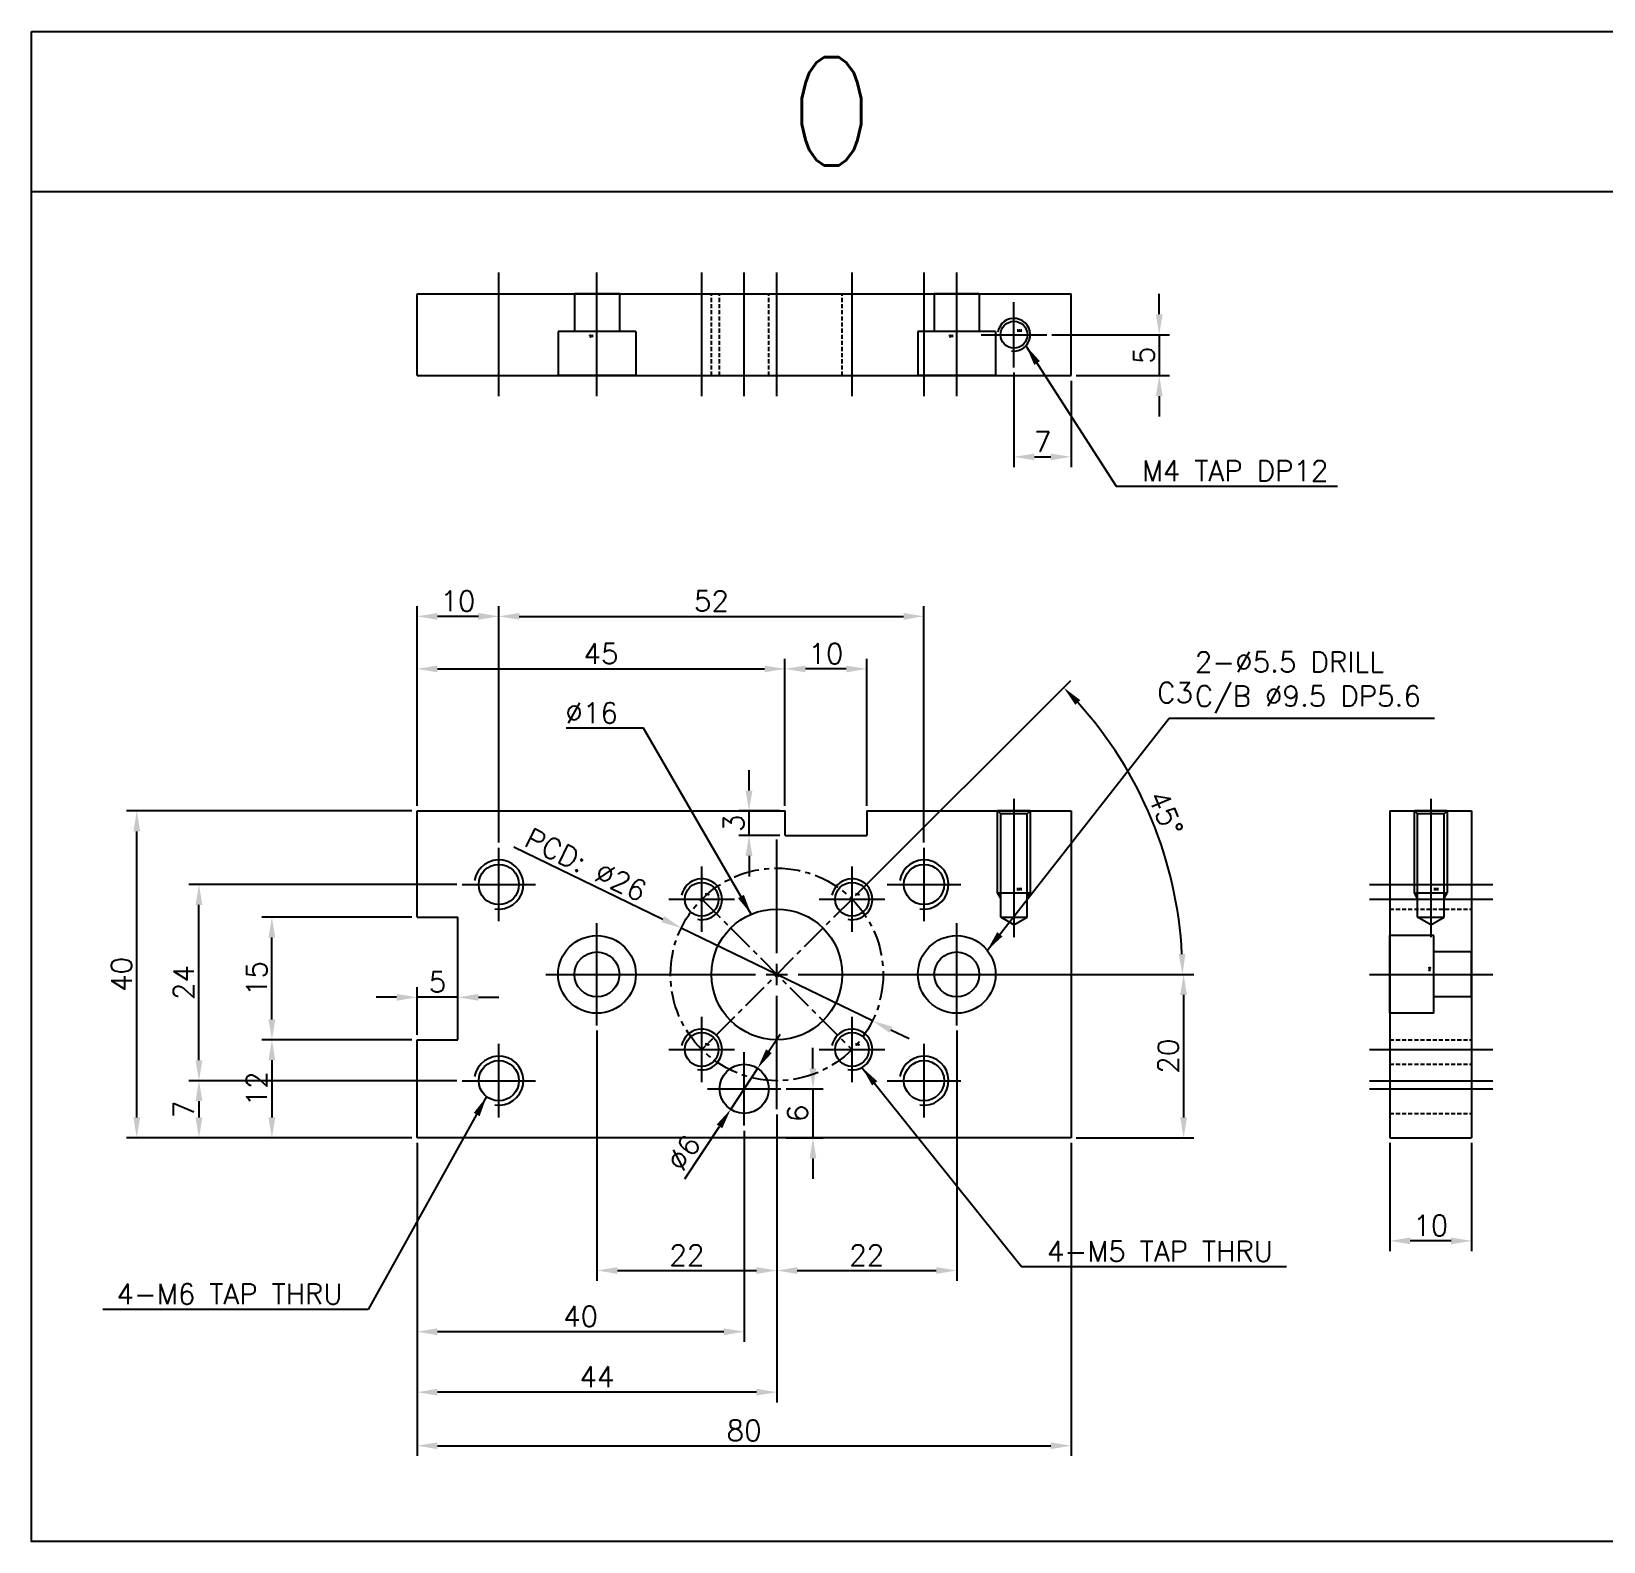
# Model space of a CAD drawing. Header units: millimetres. Extents: x 6260 to 8547, y 5314 to 5985.
# Drawn here: x 6260.4 to 6452.7, y 5799.8 to 5984.5 of the extents above; entities that cross this region are included whole.
import ezdxf

# ---------------------------------------------------------------- set-up
doc = ezdxf.new("R2010")
doc.units = ezdxf.units.MM
for name, pattern in [('CENTER', [50.8, 31.75, -6.35, 6.35, -6.35]), ('DASHED', [0.75, 0.5, -0.25]), ('HIDDEN', [9.525, 6.35, -3.175])]:
    doc.linetypes.add(name, pattern=pattern)
doc.layers.add('1', color=220, linetype='CENTER')
doc.layers.add('3', color=223, linetype='HIDDEN')
doc.styles.get("Standard").update_dxf_attribs({"font": 'romans.shx', "bigfont": 'whgtxt.shx'})
doc.dimstyles.new('ISO-25', dxfattribs={"dimtxt": 2.5, "dimasz": 2.5, "dimexe": 1.25, "dimexo": 0.625, "dimtad": 1, "dimtxsty": 'Standard', "dimcen": 2.5, "dimadec": 0, "dimazin": 0, "dimtfac": 1, "dimtmove": 0, "dimatfit": 3, "dimfxl": 1, "dimarcsym": 0})

# ---------------------------------------------------------------- blocks, each defined once
blk = doc.blocks.new('*D504')
at = {"color": 0, "lineweight": -2, "transparency": 16777216}
for p, q in [((6306.95, 5861.18), (6288.57, 5861.18)), ((6289.82, 5858.68), (6289.82, 5851.68)), ((6306.95, 5849.18), (6288.57, 5849.18))]:
    blk.add_line(p, q, dxfattribs=at)
at = {"color": 0, "transparency": 16777216}
for points in [[(6289.4, 5858.68), (6290.24, 5858.68), (6289.82, 5861.18)], [(6289.4, 5851.68), (6290.24, 5851.68), (6289.82, 5849.18)]]:
    blk.add_solid(points, dxfattribs=at)
at = {"layer": 'Defpoints', "color": 0, "transparency": 16777216}
for p in [(6307.57, 5861.18), (6289.82, 5849.18), (6307.57, 5849.18)]:
    blk.add_point(p, dxfattribs=at)
at = {"color": 0, "transparency": 16777216, "insert": (6287.95, 5855.18), "char_height": 2.5, "attachment_point": 5, "rotation": 90}
blk.add_mtext('12', dxfattribs=at)
blk = doc.blocks.new('*D505')
at = {"color": 0, "lineweight": -2, "transparency": 16777216}
for p, q in [((6306.95, 5876.18), (6288.57, 5876.18)), ((6289.82, 5863.68), (6289.82, 5873.68)), ((6306.95, 5861.18), (6288.57, 5861.18))]:
    blk.add_line(p, q, dxfattribs=at)
at = {"color": 0, "transparency": 16777216}
for points in [[(6289.4, 5873.68), (6290.24, 5873.68), (6289.82, 5876.18)], [(6289.4, 5863.68), (6290.24, 5863.68), (6289.82, 5861.18)]]:
    blk.add_solid(points, dxfattribs=at)
at = {"layer": 'Defpoints', "color": 0, "transparency": 16777216}
for p in [(6289.82, 5876.18), (6307.57, 5876.18), (6307.57, 5861.18)]:
    blk.add_point(p, dxfattribs=at)
at = {"color": 0, "transparency": 16777216, "insert": (6287.95, 5868.68), "char_height": 2.5, "attachment_point": 5, "rotation": 90}
blk.add_mtext('15', dxfattribs=at)
blk = doc.blocks.new('*D506')
at = {"color": 0, "lineweight": -2, "transparency": 16777216}
for p, q in [((6305.07, 5866.38), (6302.57, 5866.38)), ((6307.57, 5861.81), (6307.57, 5867.63)), ((6312.57, 5866.38), (6307.57, 5866.38)), ((6312.57, 5861.81), (6312.57, 5867.63)), ((6315.07, 5866.38), (6317.57, 5866.38))]:
    blk.add_line(p, q, dxfattribs=at)
at = {"color": 0, "transparency": 16777216}
for points in [[(6305.07, 5866.79), (6305.07, 5865.96), (6307.57, 5866.38)], [(6315.07, 5866.79), (6315.07, 5865.96), (6312.57, 5866.38)]]:
    blk.add_solid(points, dxfattribs=at)
at = {"layer": 'Defpoints', "color": 0, "transparency": 16777216}
for p in [(6307.57, 5866.38), (6307.57, 5861.18), (6312.57, 5861.18)]:
    blk.add_point(p, dxfattribs=at)
at = {"color": 0, "transparency": 16777216, "insert": (6310.07, 5868.25), "char_height": 2.5, "attachment_point": 5}
blk.add_mtext('5', dxfattribs=at)
blk = doc.blocks.new('*D507')
at = {"color": 0, "lineweight": -2, "transparency": 16777216}
for p, q in [((6307.57, 5889.81), (6307.57, 5907.81)), ((6310.07, 5906.56), (6350.07, 5906.56)), ((6352.57, 5889.81), (6352.57, 5907.81))]:
    blk.add_line(p, q, dxfattribs=at)
at = {"color": 0, "transparency": 16777216}
for points in [[(6310.07, 5906.97), (6310.07, 5906.14), (6307.57, 5906.56)], [(6350.07, 5906.97), (6350.07, 5906.14), (6352.57, 5906.56)]]:
    blk.add_solid(points, dxfattribs=at)
at = {"layer": 'Defpoints', "color": 0, "transparency": 16777216}
for p in [(6352.57, 5906.56), (6307.57, 5889.18), (6352.57, 5889.18)]:
    blk.add_point(p, dxfattribs=at)
at = {"color": 0, "transparency": 16777216, "insert": (6330.07, 5908.43), "char_height": 2.5, "attachment_point": 5}
blk.add_mtext('45', dxfattribs=at)
blk = doc.blocks.new('*D508')
at = {"color": 0, "lineweight": -2, "transparency": 16777216}
for p, q in [((6352.57, 5889.81), (6352.57, 5907.81)), ((6360.07, 5906.56), (6355.07, 5906.56)), ((6362.57, 5889.81), (6362.57, 5907.81))]:
    blk.add_line(p, q, dxfattribs=at)
at = {"color": 0, "transparency": 16777216}
for points in [[(6355.07, 5906.97), (6355.07, 5906.14), (6352.57, 5906.56)], [(6360.07, 5906.97), (6360.07, 5906.14), (6362.57, 5906.56)]]:
    blk.add_solid(points, dxfattribs=at)
at = {"layer": 'Defpoints', "color": 0, "transparency": 16777216}
for p in [(6352.57, 5906.56), (6352.57, 5889.18), (6362.57, 5889.18)]:
    blk.add_point(p, dxfattribs=at)
at = {"color": 0, "transparency": 16777216, "insert": (6357.57, 5908.43), "char_height": 2.5, "attachment_point": 5}
blk.add_mtext('10', dxfattribs=at)
blk = doc.blocks.new('*D509')
at = {"color": 0, "lineweight": -2, "transparency": 16777216}
for p, q in [((6307.57, 5848.56), (6307.57, 5810.27)), ((6387.57, 5848.56), (6387.57, 5810.27)), ((6310.07, 5811.52), (6385.07, 5811.52))]:
    blk.add_line(p, q, dxfattribs=at)
at = {"color": 0, "transparency": 16777216}
for points in [[(6310.07, 5811.93), (6310.07, 5811.1), (6307.57, 5811.52)], [(6385.07, 5811.93), (6385.07, 5811.1), (6387.57, 5811.52)]]:
    blk.add_solid(points, dxfattribs=at)
at = {"layer": 'Defpoints', "color": 0, "transparency": 16777216}
for p in [(6307.57, 5849.18), (6387.57, 5849.18), (6387.57, 5811.52)]:
    blk.add_point(p, dxfattribs=at)
at = {"color": 0, "transparency": 16777216, "insert": (6347.57, 5813.39), "char_height": 2.5, "attachment_point": 5}
blk.add_mtext('80', dxfattribs=at)
blk = doc.blocks.new('*D510')
at = {"color": 0, "lineweight": -2, "transparency": 16777216}
for p, q in [((6306.95, 5889.18), (6272.04, 5889.18)), ((6273.29, 5851.68), (6273.29, 5886.68)), ((6306.95, 5849.18), (6272.04, 5849.18))]:
    blk.add_line(p, q, dxfattribs=at)
at = {"color": 0, "transparency": 16777216}
for points in [[(6272.88, 5886.68), (6273.71, 5886.68), (6273.29, 5889.18)], [(6272.88, 5851.68), (6273.71, 5851.68), (6273.29, 5849.18)]]:
    blk.add_solid(points, dxfattribs=at)
at = {"layer": 'Defpoints', "color": 0, "transparency": 16777216}
for p in [(6273.29, 5889.18), (6307.57, 5889.18), (6307.57, 5849.18)]:
    blk.add_point(p, dxfattribs=at)
at = {"color": 0, "transparency": 16777216, "insert": (6271.42, 5869.18), "char_height": 2.5, "attachment_point": 5, "rotation": 90}
blk.add_mtext('40', dxfattribs=at)
blk = doc.blocks.new('*D511')
at = {"color": 0, "lineweight": -2, "transparency": 16777216}
for p, q in [((6312.45, 5856.18), (6279.65, 5856.18)), ((6280.9, 5853.68), (6280.9, 5851.68)), ((6306.95, 5849.18), (6279.65, 5849.18))]:
    blk.add_line(p, q, dxfattribs=at)
at = {"color": 0, "transparency": 16777216}
for points in [[(6280.48, 5853.68), (6281.32, 5853.68), (6280.9, 5856.18)], [(6280.48, 5851.68), (6281.32, 5851.68), (6280.9, 5849.18)]]:
    blk.add_solid(points, dxfattribs=at)
at = {"layer": 'Defpoints', "color": 0, "transparency": 16777216}
for p in [(6313.07, 5856.18), (6280.9, 5849.18), (6307.57, 5849.18)]:
    blk.add_point(p, dxfattribs=at)
at = {"color": 0, "transparency": 16777216, "insert": (6279.03, 5852.68), "char_height": 2.5, "attachment_point": 5, "rotation": 90}
blk.add_mtext('7', dxfattribs=at)
blk = doc.blocks.new('*D512')
at = {"color": 0, "lineweight": -2, "transparency": 16777216}
for p, q in [((6312.45, 5880.18), (6279.65, 5880.18)), ((6280.9, 5858.68), (6280.9, 5877.68)), ((6312.45, 5856.18), (6279.65, 5856.18))]:
    blk.add_line(p, q, dxfattribs=at)
at = {"color": 0, "transparency": 16777216}
for points in [[(6280.48, 5877.68), (6281.32, 5877.68), (6280.9, 5880.18)], [(6280.48, 5858.68), (6281.32, 5858.68), (6280.9, 5856.18)]]:
    blk.add_solid(points, dxfattribs=at)
at = {"layer": 'Defpoints', "color": 0, "transparency": 16777216}
for p in [(6280.9, 5880.18), (6313.07, 5880.18), (6313.07, 5856.18)]:
    blk.add_point(p, dxfattribs=at)
at = {"color": 0, "transparency": 16777216, "insert": (6279.03, 5868.18), "char_height": 2.5, "attachment_point": 5, "rotation": 90}
blk.add_mtext('24', dxfattribs=at)
blk = doc.blocks.new('*D513')
at = {"color": 0, "lineweight": -2, "transparency": 16777216}
for p, q in [((6426.54, 5848.56), (6426.54, 5835.33)), ((6436.54, 5848.56), (6436.54, 5835.33)), ((6434.04, 5836.58), (6429.04, 5836.58))]:
    blk.add_line(p, q, dxfattribs=at)
at = {"color": 0, "transparency": 16777216}
for points in [[(6429.04, 5837), (6429.04, 5836.17), (6426.54, 5836.58)], [(6434.04, 5837), (6434.04, 5836.17), (6436.54, 5836.58)]]:
    blk.add_solid(points, dxfattribs=at)
at = {"layer": 'Defpoints', "color": 0, "transparency": 16777216}
for p in [(6426.54, 5849.18), (6436.54, 5849.18), (6426.54, 5836.58)]:
    blk.add_point(p, dxfattribs=at)
at = {"color": 0, "transparency": 16777216, "insert": (6431.54, 5838.46), "char_height": 2.5, "attachment_point": 5}
blk.add_mtext('10', dxfattribs=at)
blk = doc.blocks.new('*D514')
at = {"color": 0, "lineweight": -2, "transparency": 16777216}
for p, q in [((6380.45, 5869.18), (6402.57, 5869.18)), ((6401.32, 5866.68), (6401.32, 5851.68)), ((6388.2, 5849.18), (6402.57, 5849.18))]:
    blk.add_line(p, q, dxfattribs=at)
at = {"color": 0, "transparency": 16777216}
for points in [[(6400.9, 5866.68), (6401.73, 5866.68), (6401.32, 5869.18)], [(6400.9, 5851.68), (6401.73, 5851.68), (6401.32, 5849.18)]]:
    blk.add_solid(points, dxfattribs=at)
at = {"layer": 'Defpoints', "color": 0, "transparency": 16777216}
for p in [(6379.82, 5869.18), (6387.57, 5849.18), (6401.32, 5849.18)]:
    blk.add_point(p, dxfattribs=at)
at = {"color": 0, "transparency": 16777216, "insert": (6399.44, 5859.18), "char_height": 2.5, "attachment_point": 5, "rotation": 90}
blk.add_mtext('20', dxfattribs=at)
blk = doc.blocks.new('*D543')
at = {"color": 0, "lineweight": -2, "transparency": 16777216}
for p, q in [((6347.57, 5850.06), (6347.57, 5824.22)), ((6307.57, 5848.56), (6307.57, 5824.22)), ((6345.07, 5825.47), (6310.07, 5825.47))]:
    blk.add_line(p, q, dxfattribs=at)
at = {"color": 0, "transparency": 16777216}
for points in [[(6310.07, 5825.89), (6310.07, 5825.05), (6307.57, 5825.47)], [(6345.07, 5825.89), (6345.07, 5825.05), (6347.57, 5825.47)]]:
    blk.add_solid(points, dxfattribs=at)
at = {"layer": 'Defpoints', "color": 0, "transparency": 16777216}
for p in [(6347.57, 5850.68), (6307.57, 5849.18), (6307.57, 5825.47)]:
    blk.add_point(p, dxfattribs=at)
at = {"color": 0, "transparency": 16777216, "insert": (6327.57, 5827.35), "char_height": 2.5, "attachment_point": 5}
blk.add_mtext('40', dxfattribs=at)
blk = doc.blocks.new('*D544')
at = {"color": 0, "lineweight": -2, "transparency": 16777216}
for p, q in [((6355.99, 5857.68), (6355.99, 5860.18)), ((6352.7, 5855.18), (6357.24, 5855.18)), ((6355.99, 5855.18), (6355.99, 5849.18)), ((6352.7, 5849.18), (6357.24, 5849.18)), ((6355.99, 5846.68), (6355.99, 5844.18))]:
    blk.add_line(p, q, dxfattribs=at)
at = {"color": 0, "transparency": 16777216}
for points in [[(6355.57, 5857.68), (6356.4, 5857.68), (6355.99, 5855.18)], [(6355.57, 5846.68), (6356.4, 5846.68), (6355.99, 5849.18)]]:
    blk.add_solid(points, dxfattribs=at)
at = {"layer": 'Defpoints', "color": 0, "transparency": 16777216}
for p in [(6352.07, 5855.18), (6352.07, 5849.18), (6355.99, 5849.18)]:
    blk.add_point(p, dxfattribs=at)
at = {"color": 0, "transparency": 16777216, "insert": (6354.11, 5852.18), "char_height": 2.5, "attachment_point": 5, "rotation": 90}
blk.add_mtext('6', dxfattribs=at)
blk = doc.blocks.new('*D545')
at = {"color": 0, "lineweight": -2, "transparency": 16777216}
for p, q in [((6350.59, 5859.78), (6351.97, 5861.87)), ((6349.22, 5857.69), (6345.93, 5852.68)), ((6340.34, 5844.17), (6344.55, 5850.59))]:
    blk.add_line(p, q, dxfattribs=at)
at = {"color": 0, "transparency": 16777216}
for points in [[(6350.25, 5860.01), (6350.94, 5859.55), (6349.22, 5857.69)], [(6344.21, 5850.81), (6344.9, 5850.36), (6345.93, 5852.68)]]:
    blk.add_solid(points, dxfattribs=at)
at = {"layer": 'Defpoints', "color": 0, "transparency": 16777216}
for p in [(6349.22, 5857.69), (6345.93, 5852.68)]:
    blk.add_point(p, dxfattribs=at)
at = {"color": 0, "transparency": 16777216, "insert": (6340.19, 5847.36), "char_height": 2.5, "attachment_point": 5, "rotation": 56.6984}
blk.add_mtext('∅6', dxfattribs=at)
blk = doc.blocks.new('*U492')
at = {"layer": '1', "color": 0, "ltscale": 4, "transparency": 16777216}
for p, q in [((0, 2.6), (0, 16.5)), ((-16.5, 0), (-2.6, 0)), ((2.6, 0), (16.5, 0)), ((0, -16.5), (0, -2.6))]:
    blk.add_line(p, q, dxfattribs=at)
at = {"layer": '1', "color": 0, "linetype": 'Continuous', "ltscale": 4, "transparency": 16777216}
for p, q in [((-1.3, 0), (1.3, 0)), ((0, -1.3), (0, 1.3))]:
    blk.add_line(p, q, dxfattribs=at)
blk = doc.blocks.new('*D519')
at = {"color": 0, "lineweight": -2, "transparency": 16777216}
for p, q in [((6351.57, 5852.06), (6351.57, 5816.82)), ((6307.57, 5848.56), (6307.57, 5816.82)), ((6349.07, 5818.07), (6310.07, 5818.07))]:
    blk.add_line(p, q, dxfattribs=at)
at = {"color": 0, "transparency": 16777216}
for points in [[(6310.07, 5818.49), (6310.07, 5817.66), (6307.57, 5818.07)], [(6349.07, 5818.49), (6349.07, 5817.66), (6351.57, 5818.07)]]:
    blk.add_solid(points, dxfattribs=at)
at = {"layer": 'Defpoints', "color": 0, "transparency": 16777216}
for p in [(6351.57, 5852.68), (6307.57, 5849.18), (6307.57, 5818.07)]:
    blk.add_point(p, dxfattribs=at)
at = {"color": 0, "transparency": 16777216, "insert": (6329.57, 5819.95), "char_height": 2.5, "attachment_point": 5}
blk.add_mtext('44', dxfattribs=at)
blk = doc.blocks.new('*D520')
at = {"color": 0, "lineweight": -2, "transparency": 16777216}
for p, q in [((6319.41, 5884.78), (6337.63, 5875.95)), ((6363.27, 5863.51), (6339.88, 5874.86)), ((6365.52, 5862.42), (6367.77, 5861.33))]:
    blk.add_line(p, q, dxfattribs=at)
at = {"color": 0, "transparency": 16777216}
for points in [[(6337.81, 5876.32), (6337.45, 5875.57), (6339.88, 5874.86)], [(6365.7, 5862.79), (6365.34, 5862.04), (6363.27, 5863.51)]]:
    blk.add_solid(points, dxfattribs=at)
at = {"layer": 'Defpoints', "color": 0, "transparency": 16777216}
for p in [(6339.88, 5874.86), (6363.27, 5863.51)]:
    blk.add_point(p, dxfattribs=at)
at = {"color": 0, "transparency": 16777216, "insert": (6328.21, 5882.6), "char_height": 2.5, "attachment_point": 5, "rotation": 334.1267}
blk.add_mtext('PCD: ∅26', dxfattribs=at)
blk = doc.blocks.new('*D521')
at = {"color": 0, "lineweight": -2, "transparency": 16777216}
for p, q in [((6361.21, 5878.82), (6387.54, 5905.15)), ((6368.7, 5869.18), (6402.44, 5869.18))]:
    blk.add_line(p, q, dxfattribs=at)
blk.add_arc((6351.57, 5869.18), 49.61, 2.8874, 42.1126, dxfattribs=at)
at = {"color": 0, "transparency": 16777216}
for points in [[(6388.08, 5902.17), (6388.68, 5902.74), (6386.66, 5904.27)], [(6401.54, 5871.69), (6400.71, 5871.67), (6401.19, 5869.18)]]:
    blk.add_solid(points, dxfattribs=at)
at = {"layer": 'Defpoints', "color": 0, "transparency": 16777216}
for p in [(6399.5, 5882.02), (6360.77, 5878.37), (6354.17, 5869.18), (6368.07, 5869.18), (6342.38, 5859.99)]:
    blk.add_point(p, dxfattribs=at)
at = {"color": 0, "transparency": 16777216, "insert": (6399.14, 5888.89), "char_height": 2.5, "attachment_point": 5, "rotation": 292.5}
blk.add_mtext('45°', dxfattribs=at)
blk = doc.blocks.new('*D522')
at = {"color": 0, "lineweight": -2, "transparency": 16777216}
for p, q in [((6348.17, 5891.68), (6348.17, 5894.18)), ((6351.95, 5889.18), (6346.92, 5889.18)), ((6348.17, 5886.18), (6348.17, 5889.18)), ((6351.95, 5886.18), (6346.92, 5886.18)), ((6348.17, 5883.68), (6348.17, 5881.18))]:
    blk.add_line(p, q, dxfattribs=at)
at = {"color": 0, "transparency": 16777216}
for points in [[(6347.75, 5891.68), (6348.59, 5891.68), (6348.17, 5889.18)], [(6347.75, 5883.68), (6348.59, 5883.68), (6348.17, 5886.18)]]:
    blk.add_solid(points, dxfattribs=at)
at = {"layer": 'Defpoints', "color": 0, "transparency": 16777216}
for p in [(6348.17, 5889.18), (6352.57, 5889.18), (6352.57, 5886.18)]:
    blk.add_point(p, dxfattribs=at)
at = {"color": 0, "transparency": 16777216, "insert": (6346.3, 5887.68), "char_height": 2.5, "attachment_point": 5, "rotation": 90}
blk.add_mtext('3', dxfattribs=at)
blk = doc.blocks.new('*D523')
at = {"color": 0, "lineweight": -2, "transparency": 16777216}
for p, q in [((6329.57, 5862.31), (6329.57, 5831.71)), ((6351.57, 5852.06), (6351.57, 5831.71)), ((6332.07, 5832.96), (6349.07, 5832.96))]:
    blk.add_line(p, q, dxfattribs=at)
at = {"color": 0, "transparency": 16777216}
for points in [[(6332.07, 5833.37), (6332.07, 5832.54), (6329.57, 5832.96)], [(6349.07, 5833.37), (6349.07, 5832.54), (6351.57, 5832.96)]]:
    blk.add_solid(points, dxfattribs=at)
at = {"layer": 'Defpoints', "color": 0, "transparency": 16777216}
for p in [(6329.57, 5862.93), (6351.57, 5852.68), (6351.57, 5832.96)]:
    blk.add_point(p, dxfattribs=at)
at = {"color": 0, "transparency": 16777216, "insert": (6340.57, 5834.83), "char_height": 2.5, "attachment_point": 5}
blk.add_mtext('22', dxfattribs=at)
blk = doc.blocks.new('*D524')
at = {"color": 0, "lineweight": -2, "transparency": 16777216}
for p, q in [((6373.57, 5862.31), (6373.57, 5831.71)), ((6351.57, 5852.06), (6351.57, 5831.71)), ((6354.07, 5832.96), (6371.07, 5832.96))]:
    blk.add_line(p, q, dxfattribs=at)
at = {"color": 0, "transparency": 16777216}
for points in [[(6354.07, 5833.37), (6354.07, 5832.54), (6351.57, 5832.96)], [(6371.07, 5833.37), (6371.07, 5832.54), (6373.57, 5832.96)]]:
    blk.add_solid(points, dxfattribs=at)
at = {"layer": 'Defpoints', "color": 0, "transparency": 16777216}
for p in [(6373.57, 5862.93), (6351.57, 5852.68), (6373.57, 5832.96)]:
    blk.add_point(p, dxfattribs=at)
at = {"color": 0, "transparency": 16777216, "insert": (6362.57, 5834.83), "char_height": 2.5, "attachment_point": 5}
blk.add_mtext('22', dxfattribs=at)
blk = doc.blocks.new('*D525')
at = {"color": 0, "lineweight": -2, "transparency": 16777216}
for p, q in [((6307.57, 5889.81), (6307.57, 5914.24)), ((6317.57, 5885.31), (6317.57, 5914.24)), ((6315.07, 5912.99), (6310.07, 5912.99))]:
    blk.add_line(p, q, dxfattribs=at)
at = {"color": 0, "transparency": 16777216}
for points in [[(6310.07, 5913.4), (6310.07, 5912.57), (6307.57, 5912.99)], [(6315.07, 5913.4), (6315.07, 5912.57), (6317.57, 5912.99)]]:
    blk.add_solid(points, dxfattribs=at)
at = {"layer": 'Defpoints', "color": 0, "transparency": 16777216}
for p in [(6307.57, 5912.99), (6307.57, 5889.18), (6317.57, 5884.68)]:
    blk.add_point(p, dxfattribs=at)
at = {"color": 0, "transparency": 16777216, "insert": (6312.57, 5914.86), "char_height": 2.5, "attachment_point": 5}
blk.add_mtext('10', dxfattribs=at)
blk = doc.blocks.new('*D526')
at = {"color": 0, "lineweight": -2, "transparency": 16777216}
for p, q in [((6317.57, 5885.31), (6317.57, 5914.24)), ((6369.57, 5885.31), (6369.57, 5914.24)), ((6320.07, 5912.99), (6367.07, 5912.99))]:
    blk.add_line(p, q, dxfattribs=at)
at = {"color": 0, "transparency": 16777216}
for points in [[(6320.07, 5913.4), (6320.07, 5912.57), (6317.57, 5912.99)], [(6367.07, 5913.4), (6367.07, 5912.57), (6369.57, 5912.99)]]:
    blk.add_solid(points, dxfattribs=at)
at = {"layer": 'Defpoints', "color": 0, "transparency": 16777216}
for p in [(6369.57, 5912.99), (6317.57, 5884.68), (6369.57, 5884.68)]:
    blk.add_point(p, dxfattribs=at)
at = {"color": 0, "transparency": 16777216, "insert": (6343.57, 5914.86), "char_height": 2.5, "attachment_point": 5}
blk.add_mtext('52', dxfattribs=at)
blk = doc.blocks.new('*D515')
at = {"color": 0, "lineweight": -2, "transparency": 16777216}
for p, q in [((6380.57, 5942.82), (6380.57, 5931.25)), ((6387.57, 5941.82), (6387.57, 5931.25)), ((6383.07, 5932.5), (6385.07, 5932.5))]:
    blk.add_line(p, q, dxfattribs=at)
at = {"color": 0, "transparency": 16777216}
for points in [[(6383.07, 5932.91), (6383.07, 5932.08), (6380.57, 5932.5)], [(6385.07, 5932.91), (6385.07, 5932.08), (6387.57, 5932.5)]]:
    blk.add_solid(points, dxfattribs=at)
at = {"layer": 'Defpoints', "color": 0, "transparency": 16777216}
for p in [(6380.57, 5943.44), (6387.57, 5942.44), (6387.57, 5932.5)]:
    blk.add_point(p, dxfattribs=at)
at = {"color": 0, "transparency": 16777216, "insert": (6384.07, 5934.37), "char_height": 2.5, "attachment_point": 5}
blk.add_mtext('7', dxfattribs=at)
blk = doc.blocks.new('*D516')
at = {"color": 0, "lineweight": -2, "transparency": 16777216}
for p, q in [((6398.34, 5949.94), (6398.34, 5952.44)), ((6385.2, 5947.44), (6399.59, 5947.44)), ((6398.34, 5947.44), (6398.34, 5942.44)), ((6388.2, 5942.44), (6399.59, 5942.44)), ((6398.34, 5939.94), (6398.34, 5937.44))]:
    blk.add_line(p, q, dxfattribs=at)
at = {"color": 0, "transparency": 16777216}
for points in [[(6397.92, 5949.94), (6398.76, 5949.94), (6398.34, 5947.44)], [(6397.92, 5939.94), (6398.76, 5939.94), (6398.34, 5942.44)]]:
    blk.add_solid(points, dxfattribs=at)
at = {"layer": 'Defpoints', "color": 0, "transparency": 16777216}
for p in [(6384.57, 5947.44), (6387.57, 5942.44), (6398.34, 5942.44)]:
    blk.add_point(p, dxfattribs=at)
at = {"color": 0, "transparency": 16777216, "insert": (6396.46, 5944.94), "char_height": 2.5, "attachment_point": 5, "rotation": 90}
blk.add_mtext('5', dxfattribs=at)

msp = doc.modelspace()

# ---------------------------------------------------------------- linework, layer by layer
for p, q in [((6260.412, 5964.969), (6649.851, 5964.969)), ((6326.824, 5952.442), (6326.824, 5947.842)), ((6332.324, 5952.442), (6326.824, 5952.442)), ((6332.324, 5952.442), (6332.324, 5947.842)), ((6370.824, 5952.442), (6370.824, 5947.842)), ((6376.324, 5952.442), (6370.824, 5952.442)), ((6376.324, 5952.442), (6376.324, 5947.842)), ((6324.824, 5947.842), (6324.824, 5942.442)), ((6334.324, 5947.842), (6324.824, 5947.842)), ((6334.324, 5947.842), (6334.324, 5942.442)), ((6368.824, 5947.842), (6368.824, 5942.442)), ((6378.324, 5947.842), (6368.824, 5947.842)), ((6378.324, 5947.842), (6378.324, 5942.442)), ((6334.324, 5942.442), (6324.824, 5942.442)), ((6378.324, 5942.442), (6368.824, 5942.442)), ((6378.949, 5888.822), (6378.574, 5889.182)), ((6382.574, 5889.182), (6378.574, 5889.182)), ((6378.574, 5889.182), (6382.574, 5889.182)), ((6382.574, 5889.182), (6382.199, 5888.822)), ((6429.916, 5888.822), (6429.541, 5889.182)), ((6433.541, 5889.182), (6429.541, 5889.182)), ((6429.541, 5889.182), (6433.541, 5889.182)), ((6433.541, 5889.182), (6433.166, 5888.822)), ((6382.199, 5888.822), (6378.949, 5888.822)), ((6378.949, 5876.182), (6378.949, 5888.822)), ((6382.199, 5876.182), (6382.199, 5888.822)), ((6433.166, 5888.822), (6429.916, 5888.822)), ((6429.916, 5876.182), (6429.916, 5888.822)), ((6433.166, 5876.182), (6433.166, 5888.822)), ((6378.574, 5879.182), (6382.574, 5879.182)), ((6429.541, 5879.182), (6433.541, 5879.182)), ((6380.574, 5875.249), (6378.949, 5876.182)), ((6378.949, 5876.182), (6382.199, 5876.182)), ((6380.574, 5875.249), (6382.199, 5876.182)), ((6431.541, 5875.249), (6429.916, 5876.182)), ((6429.916, 5876.182), (6433.166, 5876.182)), ((6431.541, 5875.249), (6433.166, 5876.182)), ((6431.941, 5873.932), (6426.541, 5873.932)), ((6426.541, 5864.432), (6426.541, 5873.932)), ((6431.941, 5864.432), (6431.941, 5873.932)), ((6436.541, 5871.932), (6431.941, 5871.932)), ((6436.541, 5866.432), (6436.541, 5871.932)), ((6436.541, 5866.432), (6431.941, 5866.432)), ((6431.941, 5864.432), (6426.541, 5864.432))]:
    msp.add_line(p, q)
at = {"color": 3}
for p, q in [((6307.574, 5942.442), (6307.574, 5952.442)), ((6307.574, 5952.442), (6387.574, 5952.442)), ((6387.574, 5942.442), (6387.574, 5952.442)), ((6307.574, 5942.442), (6387.574, 5942.442)), ((6307.574, 5889.182), (6352.574, 5889.182)), ((6307.574, 5876.182), (6307.574, 5889.182)), ((6352.574, 5886.182), (6352.574, 5889.182)), ((6362.574, 5889.182), (6387.574, 5889.182)), ((6362.574, 5889.182), (6362.574, 5886.182)), ((6387.574, 5889.182), (6387.574, 5849.182)), ((6426.541, 5889.182), (6436.541, 5889.182)), ((6426.541, 5889.182), (6426.541, 5849.182)), ((6436.541, 5889.182), (6436.541, 5849.182)), ((6352.574, 5886.182), (6362.574, 5886.182)), ((6307.574, 5876.182), (6312.574, 5876.182)), ((6312.574, 5861.182), (6312.574, 5876.182)), ((6307.574, 5849.182), (6307.574, 5861.182)), ((6307.574, 5861.182), (6312.574, 5861.182)), ((6387.574, 5849.182), (6307.574, 5849.182)), ((6426.541, 5849.182), (6436.541, 5849.182))]:
    msp.add_line(p, q, dxfattribs=at)
at = {"color": 4, "linetype": 'DASHED'}
for p, q in [((6343.574, 5942.442), (6343.574, 5952.442)), ((6344.574, 5942.442), (6344.574, 5952.442)), ((6350.574, 5942.442), (6350.574, 5952.442)), ((6359.574, 5942.442), (6359.574, 5952.442)), ((6426.541, 5877.182), (6436.541, 5877.182)), ((6426.541, 5861.182), (6436.541, 5861.182)), ((6426.541, 5858.182), (6436.541, 5858.182)), ((6426.541, 5852.182), (6436.541, 5852.182))]:
    msp.add_line(p, q, dxfattribs=at)
msp.add_lwpolyline([(6260.412, 5984.548), (6649.851, 5984.548), (6649.851, 5799.796), (6260.412, 5799.796)], close=True)
for centre, radius in [((6380.574, 5947.442), 1.639), ((6317.574, 5880.182), 2.459), ((6369.574, 5880.182), 2.459), ((6342.382, 5878.375), 2.067), ((6360.767, 5878.375), 2.067), ((6351.574, 5869.182), 8), ((6329.574, 5869.182), 4.75), ((6373.574, 5869.182), 4.75), ((6329.574, 5869.182), 2.75), ((6373.574, 5869.182), 2.75), ((6342.382, 5859.99), 2.067), ((6360.767, 5859.99), 2.067), ((6317.574, 5856.182), 2.459), ((6369.574, 5856.182), 2.459), ((6347.574, 5855.182), 3)]:
    msp.add_circle(centre, radius)
at = {"layer": '1', "ltscale": 5}
for p, q in [((6317.574, 5939.942), (6317.574, 5955.042)), ((6329.574, 5939.942), (6329.574, 5955.042)), ((6342.382, 5939.942), (6342.382, 5955.042)), ((6347.574, 5939.942), (6347.574, 5955.042)), ((6351.574, 5939.942), (6351.574, 5955.042)), ((6360.767, 5939.942), (6360.767, 5955.042)), ((6369.574, 5939.942), (6369.574, 5955.042)), ((6373.574, 5939.942), (6373.574, 5955.042)), ((6424.041, 5880.182), (6439.141, 5880.182)), ((6424.041, 5878.375), (6439.141, 5878.375)), ((6329.574, 5862.932), (6329.574, 5875.432)), ((6373.574, 5862.932), (6373.574, 5875.432)), ((6323.324, 5869.182), (6335.824, 5869.182)), ((6367.324, 5869.182), (6379.824, 5869.182)), ((6424.041, 5869.182), (6439.141, 5869.182)), ((6424.041, 5859.99), (6439.141, 5859.99)), ((6424.041, 5856.182), (6439.141, 5856.182)), ((6424.041, 5855.182), (6439.141, 5855.182))]:
    msp.add_line(p, q, dxfattribs=at)
at = {"layer": '1', "ltscale": 3}
for p, q in [((6380.574, 5943.442), (6380.574, 5951.442)), ((6376.574, 5947.442), (6384.574, 5947.442)), ((6380.574, 5890.682), (6380.574, 5873.749)), ((6431.541, 5890.682), (6431.541, 5873.749)), ((6342.382, 5874.375), (6342.382, 5882.375)), ((6360.767, 5874.375), (6360.767, 5882.375)), ((6338.382, 5878.375), (6346.382, 5878.375)), ((6356.767, 5878.375), (6364.767, 5878.375)), ((6342.382, 5855.99), (6342.382, 5863.99)), ((6360.767, 5855.99), (6360.767, 5863.99)), ((6338.382, 5859.99), (6346.382, 5859.99)), ((6356.767, 5859.99), (6364.767, 5859.99))]:
    msp.add_line(p, q, dxfattribs=at)
at = {"layer": '1', "linetype": 'ByBlock'}
for p, q in [((6378.574, 5879.182), (6378.574, 5889.182)), ((6382.574, 5889.182), (6382.574, 5879.182)), ((6429.541, 5879.182), (6429.541, 5889.182)), ((6433.541, 5889.182), (6433.541, 5879.182)), ((6378.935, 5878.557), (6378.574, 5879.182)), ((6382.214, 5878.557), (6382.574, 5879.182)), ((6429.902, 5878.557), (6429.541, 5879.182)), ((6433.18, 5878.557), (6433.541, 5879.182))]:
    msp.add_line(p, q, dxfattribs=at)
at = {"layer": '1', "ltscale": 4}
for p, q in [((6317.574, 5875.682), (6317.574, 5884.682)), ((6369.574, 5875.682), (6369.574, 5884.682)), ((6313.074, 5880.182), (6322.074, 5880.182)), ((6365.074, 5880.182), (6374.074, 5880.182)), ((6317.574, 5851.682), (6317.574, 5860.682)), ((6369.574, 5851.682), (6369.574, 5860.682)), ((6347.574, 5850.682), (6347.574, 5859.682)), ((6313.074, 5856.182), (6322.074, 5856.182)), ((6343.074, 5855.182), (6352.074, 5855.182)), ((6365.074, 5856.182), (6374.074, 5856.182))]:
    msp.add_line(p, q, dxfattribs=at)
at = {"layer": '1', "ltscale": 0.1}
for p, q in [((6342.382, 5878.375), (6360.767, 5859.99)), ((6360.767, 5878.375), (6342.382, 5859.99))]:
    msp.add_line(p, q, dxfattribs=at)
msp.add_circle((6351.574, 5869.182), 13, dxfattribs=at)
at = {"layer": '1', "linetype": 'ByBlock'}
for centre, radius, start, end in [((6380.574, 5947.442), 2, 261.37307, 171.37307), ((6317.574, 5880.182), 3, 260.40593, 170.40593), ((6369.574, 5880.182), 3, 260.40593, 170.40593), ((6342.382, 5878.375), 2.5, 258.46304, 168.46304), ((6360.767, 5878.375), 2.5, 258.46304, 168.46304), ((6342.382, 5859.99), 2.5, 258.46304, 168.46304), ((6360.767, 5859.99), 2.5, 258.46304, 168.46304), ((6317.574, 5856.182), 3, 260.40593, 170.40593), ((6369.574, 5856.182), 3, 260.40593, 170.40593)]:
    msp.add_arc(centre, radius, start, end, dxfattribs=at)

# ---------------------------------------------------------------- block references
at = {"layer": '1', "ltscale": 4}
msp.add_blockref('*U492', (6351.574, 5869.182), dxfattribs=at)

# ---------------------------------------------------------------- texts
at = {"color": 7, "true_color": 0xffffff, "width": 0.8}
msp.add_text('O', height=13.23, dxfattribs=at).set_placement((6353.262, 5968.152))
at = {"char_height": 2.5}
for s, insert, attachment_point in [('M4 TAP DP12', (6396.212, 5929.541), 7), ('2-%%C5.5 DRILL\\PC/B %%C9.5 DP5.6', (6402.695, 5901.147), 7), ('C3', (6398.08, 5902.396), 7), ('%%C16', (6332.138, 5899.927), 9), ('4-M5 TAP THRU', (6384.602, 5834.067), 7), ('4-M6 TAP THRU', (6298.459, 5828.831), 9)]:
    msp.add_mtext(s, dxfattribs=dict(at, insert=insert, attachment_point=attachment_point))
at = {"layer": '3'}
for rotation, p in [(180, (6329.121, 5947.412)), (180, (6373.121, 5947.412)), (90, (6431.511, 5869.636))]:
    msp.add_text('M5', height=0.25, rotation=rotation, dxfattribs=at).set_placement(p)
for s, height, p in [('M4', 0.3333, (6380.937, 5947.786)), ('M4', 0.3333, (6380.923, 5879.456)), ('M4', 0.3333, (6431.89, 5879.456)), ('M5', 0.25, (6342.818, 5878.886)), ('M5', 0.25, (6361.203, 5878.886)), ('M5', 0.25, (6342.818, 5860.502)), ('M5', 0.25, (6361.203, 5860.502))]:
    msp.add_text(s, height=height, dxfattribs=at).set_placement(p)

# ---------------------------------------------------------------- dimensions: what is measured, and where the dimension line sits
for base, p1, p2, picture, middle in [((6398.34, 5942.442), (6384.574, 5947.442), (6387.574, 5942.442), '*D516', (6396.465, 5944.942)), ((6348.171, 5889.182), (6352.574, 5886.182), (6352.574, 5889.182), '*D522', (6346.296, 5887.682)), ((6273.293, 5889.182), (6307.574, 5849.182), (6307.574, 5889.182), '*D510', (6271.418, 5869.182)), ((6280.9, 5880.182), (6313.074, 5856.182), (6313.074, 5880.182), '*D512', (6279.025, 5868.182)), ((6289.82, 5876.182), (6307.574, 5861.182), (6307.574, 5876.182), '*D505', (6287.945, 5868.682)), ((6401.318, 5849.182), (6379.824, 5869.182), (6387.574, 5849.182), '*D514', (6399.443, 5859.182)), ((6289.82, 5849.182), (6307.574, 5861.182), (6307.574, 5849.182), '*D504', (6287.945, 5855.182)), ((6280.9, 5849.182), (6313.074, 5856.182), (6307.574, 5849.182), '*D511', (6279.025, 5852.682))]:
    dim = msp.add_linear_dim(base=base, p1=p1, p2=p2, angle=90, dimstyle='ISO-25')
    dim.commit()
    dim.dimension.update_dxf_attribs({"geometry": picture, "text_midpoint": middle})
for base, p1, p2, picture, middle in [((6387.574, 5932.497), (6380.574, 5943.442), (6387.574, 5942.442), '*D515', (6384.074, 5932.497)), ((6351.574, 5832.958), (6329.574, 5862.932), (6351.574, 5852.682), '*D523', (6340.574, 5832.958)), ((6307.574, 5818.072), (6351.574, 5852.682), (6307.574, 5849.182), '*D519', (6329.574, 5818.072)), ((6307.574, 5825.471), (6347.574, 5850.682), (6307.574, 5849.182), '*D543', (6327.574, 5825.471)), ((6387.574, 5811.518), (6307.574, 5849.182), (6387.574, 5849.182), '*D509', (6347.574, 5811.518))]:
    dim = msp.add_linear_dim(base=base, p1=p1, p2=p2, dimstyle='ISO-25')
    dim.commit()
    dim.dimension.update_dxf_attribs({"geometry": picture, "text_midpoint": middle, "dimtype": 160})
for base, p1, p2, picture, middle in [((6307.574, 5912.987), (6317.574, 5884.682), (6307.574, 5889.182), '*D525', (6312.574, 5914.862)), ((6369.574, 5912.987), (6317.574, 5884.682), (6369.574, 5884.682), '*D526', (6343.574, 5914.862)), ((6352.574, 5906.558), (6307.574, 5889.182), (6352.574, 5889.182), '*D507', (6330.074, 5908.433)), ((6352.574, 5906.558), (6362.574, 5889.182), (6352.574, 5889.182), '*D508', (6357.574, 5908.433)), ((6307.574, 5866.378), (6312.574, 5861.182), (6307.574, 5861.182), '*D506', (6310.074, 5868.253)), ((6373.574, 5832.958), (6351.574, 5852.682), (6373.574, 5862.932), '*D524', (6362.574, 5834.833)), ((6426.541, 5836.583), (6436.541, 5849.182), (6426.541, 5849.182), '*D513', (6431.541, 5838.458))]:
    dim = msp.add_linear_dim(base=base, p1=p1, p2=p2, dimstyle='ISO-25')
    dim.commit()
    dim.dimension.update_dxf_attribs({"geometry": picture, "text_midpoint": middle})
dim = msp.add_angular_dim_2l(base=(6399.498, 5882.024), line1=((6354.174, 5869.182), (6368.074, 5869.182)), line2=((6360.767, 5878.375), (6342.382, 5859.99)), dimstyle='ISO-25')
dim.commit()
dim.dimension.update_dxf_attribs({"geometry": '*D521', "text_midpoint": (6399.144, 5888.887)})
dim = msp.add_diameter_dim_2p(p1=(6363.271, 5863.509), p2=(6339.878, 5874.855), text='PCD: <>', dimstyle='ISO-25')
dim.commit()
dim.dimension.update_dxf_attribs({"geometry": '*D520', "text_midpoint": (6328.214, 5882.596)})
dim = msp.add_diameter_dim_2p(p1=(6349.222, 5857.69), p2=(6345.927, 5852.675), dimstyle='ISO-25')
dim.commit()
dim.dimension.update_dxf_attribs({"geometry": '*D545', "text_midpoint": (6340.193, 5847.361)})
dim = msp.add_linear_dim(base=(6355.987, 5849.182), p1=(6352.074, 5855.182), p2=(6352.074, 5849.182), angle=90, dimstyle='ISO-25')
dim.commit()
dim.dimension.update_dxf_attribs({"geometry": '*D544', "text_midpoint": (6355.987, 5852.182), "dimtype": 160})

# ---------------------------------------------------------------- leaders
at = {"annotation_type": 0, "has_hookline": 1}
for points, hookline_direction, text_width in [([(6382.044, 5946.085), (6393.087, 5928.916), (6395.587, 5928.916)], 0, 23.943), ([(6348.442, 5876.544), (6335.263, 5899.302), (6332.763, 5899.302)], 1, 6.31), ([(6377.301, 5872.127), (6399.57, 5900.522), (6402.07, 5900.522)], 0, 29.301), ([(6361.983, 5857.806), (6381.477, 5833.442), (6383.977, 5833.442)], 0, 29.301), ([(6316.082, 5854.228), (6301.584, 5828.206), (6299.084, 5828.206)], 1, 29.301)]:
    msp.add_leader(points, dimstyle='ISO-25', dxfattribs=dict(at, hookline_direction=hookline_direction, text_width=text_width))

doc.saveas('drawing.dxf')
